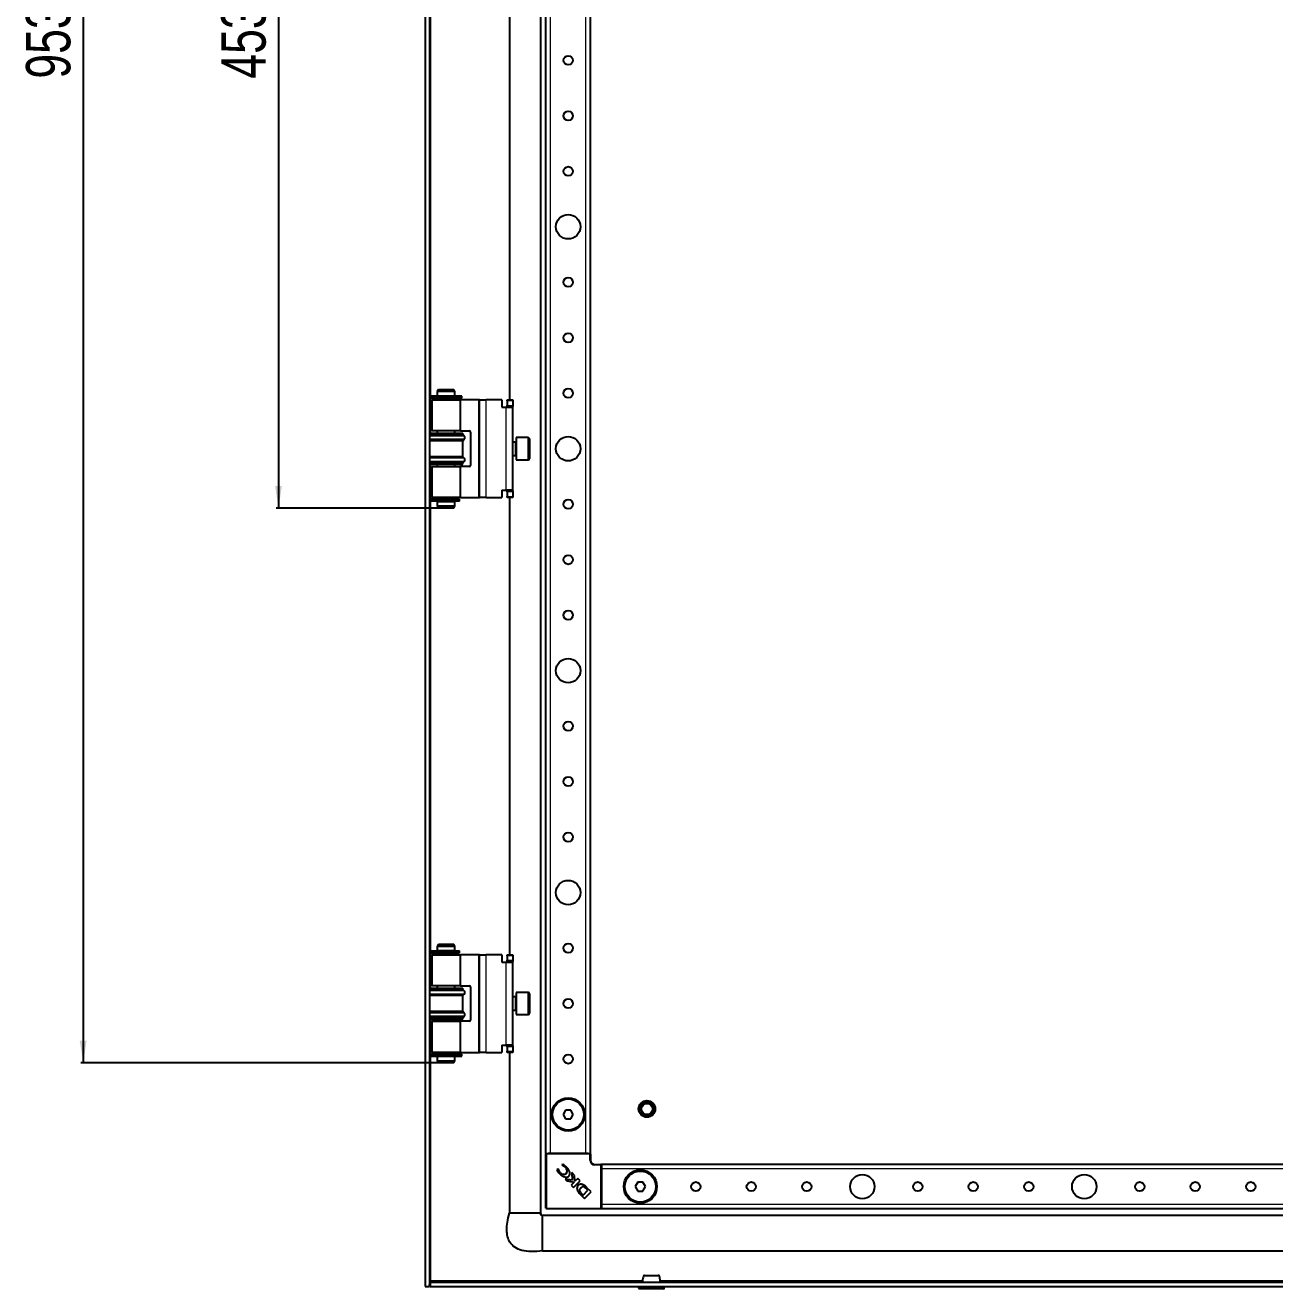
# Model space of a CAD drawing. Header units: millimetres. Extents: x -542 to 1728, y -422 to 1043.
# Drawn here: x 606 to 1169, y -265 to 304 of the extents above; entities that cross this region are included whole.
import ezdxf

# ---------------------------------------------------------------- set-up
doc = ezdxf.new("R2010")
doc.units = ezdxf.units.MM
doc.layers.add('FORMAT', color=7, linetype='Continuous')
doc.styles.add('SLDTEXTSTYLE0', font='TXT', dxfattribs={"width": 0.75})
doc.dimstyles.new('SLDDIMSTYLE0', dxfattribs={"dimtxt": 20, "dimasz": 10, "dimexe": 0, "dimexo": 0.0625, "dimgap": 5, "dimtad": 2, "dimdec": 1, "dimrnd": 1e-09, "dimzin": 12, "dimdsep": 46, "dimtxsty": 'SLDTEXTSTYLE0', "dimsah": 1, "dimcen": 0.09, "dimadec": 0, "dimazin": 3, "dimtfac": 1, "dimtofl": 0, "dimtmove": 0, "dimatfit": 3, "dimfxl": 0, "dimfrac": 2, "dimtolj": 1, "dimtzin": 12, "dimarcsym": 0})

# ---------------------------------------------------------------- blocks, each defined once
blk = doc.blocks.new('_D_7')
at = {"layer": 'FORMAT'}
for p, q in [((792.18, 790.38), (631.1, 790.38)), ((632.1, 790.38), (632.1, -163.12)), ((792.18, -163.12), (631.1, -163.12))]:
    blk.add_line(p, q, dxfattribs=at)
for points in [[(632.1, 790.38), (630.57, 780.38), (633.64, 780.38)], [(632.1, -163.12), (633.64, -153.12), (630.57, -153.12)]]:
    blk.add_solid(points, dxfattribs=at)
at = {"layer": 'FORMAT', "insert": (606.32, 280.38), "char_height": 20, "attachment_point": 1, "rotation": 90, "style": 'SLDTEXTSTYLE0'}
blk.add_mtext('953,5', dxfattribs=at)
blk = doc.blocks.new('_D_9')
at = {"layer": 'FORMAT'}
for p, q in [((792.18, 540.38), (719.1, 540.38)), ((720.1, 540.38), (720.1, 86.88)), ((792.18, 86.88), (719.1, 86.88))]:
    blk.add_line(p, q, dxfattribs=at)
for points in [[(720.1, 540.38), (718.57, 530.38), (721.64, 530.38)], [(720.1, 86.88), (721.64, 96.88), (718.57, 96.88)]]:
    blk.add_solid(points, dxfattribs=at)
at = {"layer": 'FORMAT', "insert": (694.32, 280.38), "char_height": 20, "attachment_point": 1, "rotation": 90, "style": 'SLDTEXTSTYLE0'}
blk.add_mtext('453,5', dxfattribs=at)

msp = doc.modelspace()

# ---------------------------------------------------------------- linework, layer by layer
at = {"color": 7, "linetype": 'Continuous', "lineweight": 25}
for p, q in [((786.11, 891.13), (786.11, -263.87)), ((788.11, 891.13), (788.11, -263.87)), ((838.11, 858.13), (838.11, -230.87)), ((840.61, -203.87), (840.61, 831.13)), ((860.61, -203.87), (860.61, 831.13)), ((824.11, 491.63), (824.11, 135.63)), ((788.46, 137.33), (788.46, 136.43)), ((802.76, 137.33), (788.46, 137.33)), ((792.19, 140.38), (791.61, 139.38)), ((791.61, 139.38), (791.61, 137.38)), ((799.61, 139.38), (791.61, 139.38)), ((791.61, 137.38), (799.61, 137.38)), ((792.11, 137.38), (792.11, 137.33)), ((792.19, 140.38), (799.03, 140.38)), ((799.61, 139.38), (799.03, 140.38)), ((799.11, 137.33), (799.11, 137.38)), ((799.61, 137.38), (799.61, 139.38)), ((802.76, 136.43), (802.76, 137.33)), ((802.76, 136.43), (788.46, 136.43)), ((789.16, 135.63), (789.16, 121.63)), ((789.16, 135.63), (802.06, 135.63)), ((791.61, 136.38), (791.61, 135.63)), ((791.61, 136.38), (799.61, 136.38)), ((792.11, 136.43), (792.11, 136.38)), ((799.11, 136.38), (799.11, 136.43)), ((799.61, 135.63), (799.61, 136.38)), ((802.06, 121.63), (802.06, 135.63)), ((810.16, 135.63), (802.06, 135.63)), ((810.66, 135.63), (810.16, 135.63)), ((810.66, 91.63), (810.66, 135.63)), ((810.66, 135.63), (813.66, 135.63)), ((820.66, 135.63), (813.66, 135.63)), ((820.66, 135.63), (820.66, 132.33)), ((820.66, 132.33), (822.66, 132.33)), ((822.66, 132.33), (825.66, 132.33)), ((823.16, 135.63), (825.66, 135.63)), ((823.16, 135.13), (823.16, 135.63)), ((823.16, 135.13), (823.16, 133.13)), ((823.16, 132.63), (823.16, 133.13)), ((825.66, 132.63), (823.16, 132.63)), ((823.16, 132.63), (823.16, 132.33)), ((825.66, 135.63), (825.66, 135.13)), ((825.66, 135.13), (825.66, 133.13)), ((825.66, 133.13), (825.66, 132.63)), ((825.66, 132.33), (825.66, 132.63)), ((825.66, 94.93), (825.66, 132.33)), ((788.11, 120.63), (803.11, 120.63)), ((803.11, 120.03), (788.11, 120.03)), ((802.06, 121.63), (789.16, 121.63)), ((791.61, 121.63), (791.61, 120.63)), ((799.61, 120.63), (799.61, 121.63)), ((802.06, 121.63), (806.16, 121.63)), ((803.11, 120.03), (803.11, 120.63)), ((803.81, 119.34), (803.11, 120.03)), ((806.66, 121.13), (806.66, 106.13)), ((803.11, 117.22), (788.11, 117.22)), ((803.11, 117.22), (803.81, 117.91)), ((803.11, 110.03), (803.11, 117.22)), ((826.91, 116.63), (825.66, 116.63)), ((832.56, 118.63), (827.16, 118.63)), ((827.16, 118.63), (827.16, 109.31)), ((833.16, 118.03), (833.16, 109.83)), ((803.11, 110.03), (788.11, 110.03)), ((803.81, 109.34), (803.11, 110.03)), ((825.66, 110.63), (826.91, 110.63)), ((827.16, 109.31), (827.16, 108.63)), ((827.16, 108.63), (832.56, 108.63)), ((833.16, 109.83), (833.16, 109.23)), ((803.11, 107.23), (788.11, 107.23)), ((788.11, 106.63), (803.11, 106.63)), ((789.16, 105.63), (789.16, 91.63)), ((789.16, 105.63), (802.06, 105.63)), ((791.61, 106.63), (791.61, 105.63)), ((799.61, 105.63), (799.61, 106.63)), ((802.06, 91.63), (802.06, 105.63)), ((806.16, 105.63), (802.06, 105.63)), ((803.11, 107.23), (803.81, 107.91)), ((803.11, 106.63), (803.11, 107.23)), ((802.06, 91.63), (789.16, 91.63)), ((791.61, 91.63), (791.61, 90.88)), ((799.61, 90.88), (799.61, 91.63)), ((802.06, 91.63), (810.16, 91.63)), ((810.16, 91.63), (810.66, 91.63)), ((813.66, 91.63), (810.66, 91.63)), ((813.66, 91.63), (820.66, 91.63)), ((820.66, 94.93), (822.66, 94.93)), ((820.66, 94.93), (820.66, 91.63)), ((825.66, 94.93), (822.66, 94.93)), ((823.16, 94.93), (823.16, 94.63)), ((823.16, 94.63), (825.66, 94.63)), ((823.16, 94.13), (823.16, 94.63)), ((823.16, 94.13), (823.16, 92.13)), ((823.16, 91.63), (823.16, 92.13)), ((825.66, 91.63), (823.16, 91.63)), ((824.11, 91.63), (824.11, -114.37)), ((825.66, 94.63), (825.66, 94.93)), ((825.66, 94.63), (825.66, 94.13)), ((825.66, 94.13), (825.66, 92.13)), ((825.66, 92.13), (825.66, 91.63)), ((788.46, 90.83), (788.46, 89.93)), ((801.35, 90.83), (788.46, 90.83)), ((801.35, 89.93), (788.46, 89.93)), ((791.61, 90.88), (799.61, 90.88)), ((791.61, 89.88), (791.61, 87.88)), ((791.61, 89.88), (799.61, 89.88)), ((791.61, 87.88), (792.19, 86.88)), ((791.61, 87.88), (796.37, 87.88)), ((792.11, 90.88), (792.11, 90.83)), ((792.11, 89.93), (792.11, 89.88)), ((796.26, 86.88), (792.19, 86.88)), ((799.03, 86.88), (796.26, 86.88)), ((796.37, 87.88), (799.61, 87.88)), ((799.03, 86.88), (799.61, 87.88)), ((799.11, 90.83), (799.11, 90.88)), ((799.11, 89.88), (799.11, 89.93)), ((799.61, 87.88), (799.61, 89.88)), ((801.44, 90.83), (801.35, 90.83)), ((801.44, 89.93), (801.35, 89.93)), ((801.44, 89.93), (801.44, 90.83)), ((801.64, 90.83), (801.44, 90.83)), ((801.64, 89.93), (801.44, 89.93)), ((801.64, 89.93), (801.64, 90.83)), ((788.46, -112.67), (788.46, -113.57)), ((788.46, -112.67), (801.35, -112.67)), ((788.46, -113.57), (801.35, -113.57)), ((792.19, -109.62), (791.61, -110.62)), ((791.61, -110.62), (791.61, -112.62)), ((799.61, -110.62), (791.61, -110.62)), ((796.37, -112.62), (791.61, -112.62)), ((791.61, -113.62), (791.61, -114.37)), ((796.37, -113.62), (791.61, -113.62)), ((792.11, -112.62), (792.11, -112.67)), ((792.11, -113.57), (792.11, -113.62)), ((792.19, -109.62), (799.03, -109.62)), ((799.61, -112.62), (796.37, -112.62)), ((799.61, -113.62), (796.37, -113.62)), ((799.61, -110.62), (799.03, -109.62)), ((799.11, -112.67), (799.11, -112.62)), ((799.11, -113.62), (799.11, -113.57)), ((799.61, -112.62), (799.61, -110.62)), ((799.61, -114.37), (799.61, -113.62)), ((801.35, -112.67), (801.44, -112.67)), ((801.35, -113.57), (801.44, -113.57)), ((801.44, -113.57), (801.44, -112.67)), ((801.44, -112.67), (801.64, -112.67)), ((801.44, -113.57), (801.64, -113.57)), ((801.64, -113.57), (801.64, -112.67)), ((789.16, -114.37), (789.16, -128.37)), ((789.16, -114.37), (802.06, -114.37)), ((802.06, -128.37), (802.06, -114.37)), ((810.16, -114.37), (802.06, -114.37)), ((810.66, -114.37), (810.16, -114.37)), ((810.66, -114.37), (813.66, -114.37)), ((810.66, -158.37), (810.66, -114.37)), ((820.66, -114.37), (813.66, -114.37)), ((820.66, -114.37), (820.66, -117.67)), ((820.66, -117.67), (822.66, -117.67)), ((822.66, -117.67), (825.66, -117.67)), ((823.16, -114.37), (825.66, -114.37)), ((823.16, -114.87), (823.16, -114.37)), ((823.16, -114.87), (823.16, -116.87)), ((823.16, -117.37), (823.16, -116.87)), ((825.66, -117.37), (823.16, -117.37)), ((823.16, -117.37), (823.16, -117.67)), ((825.66, -114.37), (825.66, -114.87)), ((825.66, -114.87), (825.66, -116.87)), ((825.66, -116.87), (825.66, -117.37)), ((825.66, -117.67), (825.66, -117.37)), ((825.66, -155.07), (825.66, -117.67)), ((788.11, -129.37), (803.11, -129.37)), ((803.11, -129.97), (788.11, -129.97)), ((802.06, -128.37), (789.16, -128.37)), ((791.61, -128.37), (791.61, -129.37)), ((799.61, -129.37), (799.61, -128.37)), ((802.06, -128.37), (806.16, -128.37)), ((803.11, -129.97), (803.11, -129.37)), ((803.81, -130.66), (803.11, -129.97)), ((806.66, -128.87), (806.66, -143.87)), ((803.11, -132.78), (788.11, -132.78)), ((803.11, -132.78), (803.81, -132.09)), ((803.11, -139.97), (803.11, -132.78)), ((826.91, -133.37), (825.66, -133.37)), ((832.56, -131.37), (827.16, -131.37)), ((827.16, -131.37), (827.16, -141.37)), ((833.16, -131.97), (833.16, -140.77)), ((803.11, -139.97), (788.11, -139.97)), ((803.81, -140.66), (803.11, -139.97)), ((803.11, -142.77), (803.81, -142.09)), ((825.66, -139.37), (826.91, -139.37)), ((827.16, -141.37), (832.56, -141.37)), ((803.11, -142.77), (788.11, -142.77)), ((788.11, -143.37), (803.11, -143.37)), ((789.16, -144.37), (789.16, -158.37)), ((789.16, -144.37), (802.06, -144.37)), ((791.61, -143.37), (791.61, -144.37)), ((799.61, -144.37), (799.61, -143.37)), ((802.06, -158.37), (802.06, -144.37)), ((806.16, -144.37), (802.06, -144.37)), ((803.11, -143.37), (803.11, -142.77)), ((788.46, -159.17), (788.46, -160.07)), ((788.46, -159.17), (802.76, -159.17)), ((802.06, -158.37), (789.16, -158.37)), ((791.61, -158.37), (791.61, -159.12)), ((796.37, -159.12), (791.61, -159.12)), ((792.11, -159.12), (792.11, -159.17)), ((799.61, -159.12), (796.37, -159.12)), ((799.11, -159.17), (799.11, -159.12)), ((799.61, -159.12), (799.61, -158.37)), ((802.06, -158.37), (810.16, -158.37)), ((802.76, -160.07), (802.76, -159.17)), ((810.16, -158.37), (810.66, -158.37)), ((813.66, -158.37), (810.66, -158.37)), ((813.66, -158.37), (820.66, -158.37)), ((820.66, -155.07), (822.66, -155.07)), ((820.66, -155.07), (820.66, -158.37)), ((825.66, -155.07), (822.66, -155.07)), ((823.16, -155.07), (823.16, -155.37)), ((823.16, -155.37), (825.66, -155.37)), ((823.16, -155.87), (823.16, -155.37)), ((823.16, -155.87), (823.16, -157.87)), ((823.16, -158.37), (823.16, -157.87)), ((825.66, -158.37), (823.16, -158.37)), ((824.11, -158.37), (824.11, -230.87)), ((825.66, -155.37), (825.66, -155.07)), ((825.66, -155.37), (825.66, -155.87)), ((825.66, -155.87), (825.66, -157.87)), ((825.66, -157.87), (825.66, -158.37)), ((788.46, -160.07), (802.76, -160.07)), ((791.61, -160.12), (791.61, -162.12)), ((796.37, -160.12), (791.61, -160.12)), ((791.61, -162.12), (792.19, -163.12)), ((791.61, -162.12), (796.37, -162.12)), ((792.11, -160.07), (792.11, -160.12)), ((796.26, -163.12), (792.19, -163.12)), ((799.03, -163.12), (796.26, -163.12)), ((799.61, -160.12), (796.37, -160.12)), ((796.37, -162.12), (799.61, -162.12)), ((799.03, -163.12), (799.61, -162.12)), ((799.11, -160.12), (799.11, -160.07)), ((799.61, -162.12), (799.61, -160.12)), ((849.45, -184.37), (848.3, -186.37)), ((848.3, -186.37), (849.45, -188.37)), ((851.76, -184.37), (849.45, -184.37)), ((852.92, -186.37), (851.76, -184.37)), ((851.76, -188.37), (852.92, -186.37)), ((849.45, -188.37), (851.76, -188.37)), ((840.91, -203.87), (840.61, -203.87)), ((840.61, -228.57), (840.61, -204.17)), ((840.91, -203.87), (841.56, -203.87)), ((842.61, -203.87), (841.56, -203.87)), ((858.61, -203.87), (842.61, -203.87)), ((859.66, -203.87), (858.61, -203.87)), ((859.66, -203.87), (860.31, -203.87)), ((860.61, -203.87), (860.31, -203.87)), ((860.61, -204.17), (860.61, -206.87)), ((848.24, -208.88), (847.72, -209.12)), ((847.72, -209.12), (847.83, -209.23)), ((862.61, -208.87), (865.31, -208.87)), ((1445.61, -208.87), (865.61, -208.87)), ((865.61, -208.87), (865.61, -209.17)), ((865.61, -209.17), (865.61, -209.82)), ((865.61, -209.82), (865.61, -210.87)), ((846.15, -210.94), (845.47, -211.27)), ((846.29, -211.07), (846.15, -210.94)), ((849.28, -215.5), (850.07, -216.3)), ((852.38, -215.98), (849.28, -215.5)), ((850.07, -216.3), (853.34, -216.79)), ((852.2, -212.5), (852.38, -215.98)), ((853.48, -213.79), (852.2, -212.5)), ((853, -219.22), (855.96, -216.26)), ((853.66, -216.45), (853.48, -213.79)), ((854.9, -215.21), (853.66, -216.45)), ((855.96, -216.26), (854.9, -215.21)), ((865.61, -210.87), (865.61, -226.87)), ((853.34, -216.79), (851.95, -218.18)), ((851.95, -218.18), (853, -219.22)), ((856.56, -221.98), (857.3, -222.7)), ((857.3, -222.7), (859.48, -220.52)), ((858, -224.23), (860.96, -221.27)), ((859.48, -220.52), (858.8, -219.86)), ((859.07, -219.38), (859.05, -219.36)), ((860.96, -221.27), (859.07, -219.38)), ((881.95, -216.87), (880.8, -218.87)), ((880.8, -218.87), (881.95, -220.87)), ((884.26, -216.87), (881.95, -216.87)), ((881.95, -220.87), (884.26, -220.87)), ((885.42, -218.87), (884.26, -216.87)), ((884.26, -220.87), (885.42, -218.87)), ((856.01, -222.24), (858, -224.23)), ((865.61, -226.87), (865.61, -227.93)), ((1445.61, -231.87), (839.11, -231.87)), ((865.31, -228.87), (840.91, -228.87)), ((865.61, -227.93), (865.61, -228.57)), ((865.61, -228.57), (865.61, -228.87)), ((1445.61, -228.87), (865.61, -228.87)), ((839.11, -247.87), (1527.11, -247.87)), ((788.41, -261.87), (1577.81, -261.87)), ((788.41, -261.87), (788.41, -263.87)), ((788.51, -261.87), (788.71, -261.27)), ((786.11, -263.87), (788.11, -263.87)), ((788.41, -263.87), (1577.81, -263.87)), ((882.36, -263.87), (882.36, -264.62)), ((885.1, -264.87), (882.61, -264.87)), ((893.61, -264.87), (885.1, -264.87)), ((893.86, -264.62), (893.86, -263.87))]:
    msp.add_line(p, q, dxfattribs=at)
at = {"color": 8, "linetype": 'Continuous', "lineweight": 18}
for p, q in [((842.61, -203.87), (842.61, 831.13)), ((858.61, -203.87), (858.61, 831.13)), ((788.71, 137.33), (788.71, 489.93)), ((788.71, 120.63), (788.71, 136.43)), ((810.16, 135.63), (810.16, 91.63)), ((813.66, 91.63), (813.66, 135.63)), ((822.66, 94.93), (822.66, 132.33)), ((825.66, 135.13), (823.16, 135.13)), ((823.16, 133.13), (825.66, 133.13)), ((803.81, 119.34), (788.11, 119.34)), ((803.81, 117.91), (788.11, 117.91)), ((826.91, 110.63), (826.91, 116.63)), ((832.56, 109.31), (832.56, 118.63)), ((803.81, 109.34), (788.11, 109.34)), ((832.56, 108.63), (832.56, 109.31)), ((803.81, 107.91), (788.11, 107.91)), ((788.71, 90.83), (788.71, 106.63)), ((825.66, 94.13), (823.16, 94.13)), ((823.16, 92.13), (825.66, 92.13)), ((788.71, -112.67), (788.71, 89.93)), ((801.35, 89.93), (801.35, 90.83)), ((788.71, -129.37), (788.71, -113.57)), ((801.35, -112.67), (801.35, -113.57)), ((810.16, -114.37), (810.16, -158.37)), ((813.66, -158.37), (813.66, -114.37)), ((822.66, -155.07), (822.66, -117.67)), ((825.66, -114.87), (823.16, -114.87)), ((823.16, -116.87), (825.66, -116.87)), ((803.81, -130.66), (788.11, -130.66)), ((803.81, -132.09), (788.11, -132.09)), ((826.91, -133.78), (826.91, -133.37)), ((826.91, -139.37), (826.91, -133.78)), ((832.56, -141.37), (832.56, -131.37)), ((803.81, -140.66), (788.11, -140.66)), ((803.81, -142.09), (788.11, -142.09)), ((788.71, -159.17), (788.71, -143.37)), ((825.66, -155.87), (823.16, -155.87)), ((823.16, -157.87), (825.66, -157.87)), ((788.71, -261.27), (788.71, -160.07)), ((840.61, -204.17), (840.91, -204.17)), ((840.91, -203.87), (840.91, -204.17)), ((840.91, -204.17), (840.91, -228.57)), ((860.31, -204.17), (840.91, -204.17)), ((860.31, -203.87), (860.31, -204.17)), ((860.31, -206.87), (860.31, -204.17)), ((860.31, -204.17), (860.61, -204.17)), ((860.61, -206.87), (860.31, -206.87)), ((862.61, -208.87), (862.61, -209.17)), ((865.31, -209.17), (862.61, -209.17)), ((865.31, -208.87), (865.31, -209.17)), ((865.31, -228.57), (865.31, -209.17)), ((865.31, -209.17), (865.61, -209.17)), ((1445.61, -210.87), (865.61, -210.87)), ((1445.61, -226.87), (865.61, -226.87)), ((840.91, -228.57), (840.61, -228.57)), ((840.91, -228.57), (865.31, -228.57)), ((840.91, -228.57), (840.91, -228.87)), ((865.31, -228.57), (865.31, -228.87)), ((865.31, -228.57), (865.61, -228.57)), ((884.14, -261.27), (788.71, -261.27)), ((1474.14, -261.27), (892.08, -261.27)), ((882.36, -264.62), (884.96, -264.62)), ((884.96, -264.62), (893.86, -264.62))]:
    msp.add_line(p, q, dxfattribs=at)
at = {"color": 7, "linetype": 'Continuous', "lineweight": 25}
for centre, radius in [((850.61, 288.63), 2.1), ((850.61, 263.63), 2.1), ((850.61, 238.63), 2.1), ((850.61, 213.63), 5.5), ((850.61, 188.63), 2.1), ((850.61, 163.63), 2.1), ((850.61, 138.63), 2.1), ((850.61, 113.63), 5.5), ((850.61, 88.63), 2.1), ((850.61, 63.63), 2.1), ((850.61, 38.63), 2.1), ((850.61, 13.63), 5.5), ((850.61, -11.37), 2.1), ((850.61, -36.37), 2.1), ((850.61, -61.37), 2.1), ((850.61, -86.37), 5.5), ((850.61, -111.37), 2.1), ((850.61, -136.37), 2.1), ((850.61, -161.37), 2.1), ((850.61, -186.37), 7.5), ((850.61, -186.37), 7), ((886.11, -183.87), 3.75), ((886.11, -183.87), 3), ((886.11, -183.87), 2.5), ((883.11, -218.87), 7.5), ((883.11, -218.87), 7), ((983.11, -218.87), 5.5), ((1083.11, -218.87), 5.5), ((908.11, -218.87), 2.1), ((933.11, -218.87), 2.1), ((958.11, -218.87), 2.1), ((1008.11, -218.87), 2.1), ((1033.11, -218.87), 2.1), ((1058.11, -218.87), 2.1), ((1108.11, -218.87), 2.1), ((1133.11, -218.87), 2.1), ((1158.11, -218.87), 2.1)]:
    msp.add_circle(centre, radius, dxfattribs=at)
for centre, radius, start, end in [((806.16, 121.13), 0.5, 0, 90), ((803.11, 118.63), 1, 314.427, 45.573), ((826.91, 116.88), 0.25, 270, 0), ((832.56, 118.03), 0.6, 0, 90), ((803.11, 108.63), 1, 314.427, 45.573), ((826.91, 110.38), 0.25, 360, 90), ((832.56, 109.23), 0.6, 270, 360), ((806.16, 106.13), 0.5, 270, 0), ((803.11, -131.37), 1, 314.427, 45.573), ((806.16, -128.87), 0.5, 0, 90), ((826.91, -133.12), 0.25, 270, 0), ((832.56, -131.97), 0.6, 0, 90), ((803.11, -141.37), 1, 314.427, 45.573), ((826.91, -139.62), 0.25, 360, 90), ((832.56, -140.77), 0.6, 270, 360), ((806.16, -143.87), 0.5, 270, 0), ((840.91, -204.17), 0.3, 90, 180), ((860.31, -204.17), 0.3, 0, 90), ((848.2, -211.8), 1.94, 323.3097, 52.3464), ((862.61, -206.87), 2, 180, 270), ((865.31, -209.17), 0.3, 0, 90), ((848.61, -211.36), 1.97, 218.454, 305.887), ((859.22, -218.58), 4.87, 200.3445, 228.7777), ((861.03, -217.8), 6.12, 216.9888, 223.0744), ((840.91, -228.57), 0.3, 180, 270), ((865.31, -228.57), 0.3, 270, 0), ((885, -259.37), 0.5, 89.9637, 164.834), ((891.22, -259.37), 0.5, 15.2465, 90.046), ((882.61, -264.62), 0.25, 180, 270), ((893.61, -264.62), 0.25, 270, 0)]:
    msp.add_arc(centre, radius, start, end, dxfattribs=at)
at = {"color": 8, "linetype": 'Continuous', "lineweight": 18}
msp.add_arc((862.61, -206.87), 2.3, 180, 270, dxfattribs=at)
at = {"color": 7, "linetype": 'Continuous', "lineweight": 25}
for points, knots in [([(847.83, -209.23), (848.15, -209.38), (848.72, -209.64), (849.18, -210.07), (849.39, -210.26)], [0, 0, 0, 0, 0.547643, 1, 1, 1, 1]), ([(849.75, -209.98), (849.48, -209.73), (849.02, -209.31), (848.47, -209), (848.24, -208.88)], [0, 0, 0, 0, 0.577653, 1, 1, 1, 1]), ([(850.87, -214.21), (851.01, -214.05), (851.29, -213.71), (851.45, -213.02), (851.32, -212.14), (850.76, -211.06), (850.12, -210.38), (849.75, -209.98)], [0, 0, 0, 0, 0.130532, 0.266031, 0.423997, 0.666819, 1, 1, 1, 1]), ([(845.47, -211.27), (845.65, -211.61), (845.99, -212.24), (846.48, -212.76), (846.7, -213)], [0, 0, 0, 0, 0.5368, 1, 1, 1, 1]), ([(847.06, -212.59), (846.84, -212.33), (846.47, -211.88), (846.34, -211.31), (846.29, -211.07)], [0, 0, 0, 0, 0.579608, 1, 1, 1, 1]), ([(846.7, -213), (847.08, -213.33), (847.77, -213.95), (848.94, -214.5), (849.88, -214.64), (850.52, -214.48), (850.76, -214.3), (850.87, -214.21)], [0, 0, 0, 0, 0.315674, 0.58952, 0.813199, 0.909026, 1, 1, 1, 1]), ([(857.72, -218.22), (857.52, -218.12), (857.13, -217.91), (856.5, -217.79), (855.9, -217.83), (855.37, -218.03), (854.93, -218.39), (854.64, -218.91), (854.53, -219.56), (854.61, -220.02), (854.66, -220.27)], [0, 0, 0, 0, 0.138091, 0.265455, 0.384013, 0.496103, 0.605759, 0.71979, 0.847662, 1, 1, 1, 1]), ([(856.23, -219.5), (856.13, -219.59), (855.97, -219.77), (855.79, -220.05), (855.7, -220.32), (855.69, -220.65), (855.85, -221.05), (856.04, -221.33), (856.14, -221.49)], [0, 0, 0, 0, 0.176808, 0.319231, 0.43938, 0.552395, 0.749205, 1, 1, 1, 1]), ([(858.8, -219.86), (858.6, -219.67), (858.24, -219.32), (857.7, -219), (857.25, -218.94), (856.91, -219.01), (856.55, -219.19), (856.34, -219.39), (856.23, -219.5)], [0, 0, 0, 0, 0.274676, 0.503042, 0.607381, 0.716579, 0.843412, 1, 1, 1, 1]), ([(858.57, -218.9), (858.42, -218.77), (858.15, -218.52), (857.86, -218.32), (857.72, -218.22)], [0, 0, 0, 0, 0.55183, 1, 1, 1, 1]), ([(859.05, -219.36), (858.98, -219.28), (858.82, -219.13), (858.65, -218.98), (858.57, -218.9)], [0, 0, 0, 0, 0.486421, 1, 1, 1, 1]), ([(839.11, -247.87), (837.38, -248.04), (834.24, -248.35), (829.92, -247.83), (826.48, -246.41), (824.27, -244.09), (823.18, -241.32), (822.86, -238.27), (823.16, -234.71), (823.78, -232.22), (824.11, -230.87)], [0, 0, 0, 0, 0.176713, 0.320911, 0.440308, 0.54837, 0.6374, 0.738878, 0.858543, 1, 1, 1, 1]), ([(837.99, -230.87), (837.96, -230.87), (837.88, -230.87), (837.43, -230.87), (837.13, -230.87)], [0, 0, 0, 0, 0.350861, 1, 1, 1, 1]), ([(839.11, -232.04), (839.01, -232.02), (838.87, -232.01), (838.71, -231.94), (838.63, -231.88), (838.57, -231.81), (838.53, -231.74), (838.5, -231.67), (838.44, -231.5), (838.27, -231.41), (838.12, -231.19), (838.09, -230.99), (838.07, -230.87)], [0, 0, 0, 0, 0.146823, 0.202041, 0.247643, 0.28691, 0.323569, 0.360785, 0.40083, 0.628513, 0.79432, 1, 1, 1, 1]), ([(838.11, -230.87), (838.26, -231.1), (838.53, -231.5), (838.93, -231.76), (839.11, -231.87)], [0, 0, 0, 0, 0.5615605, 1, 1, 1, 1]), ([(839.11, -247.87), (839.11, -247.75), (839.11, -247.51), (839.11, -245.66), (839.11, -243.02), (839.11, -239.88), (839.11, -236.72), (839.11, -234.11), (839.11, -232.49), (839.11, -232.27), (839.11, -232.2)], [0, 0, 0, 0, 0.1338561, 0.2677122, 0.4015683, 0.5354244, 0.6692805, 0.8031366, 0.9369927, 1, 1, 1, 1]), ([(788.71, -261.27), (788.66, -261.43), (788.61, -261.59), (788.51, -261.81), (788.46, -261.87), (788.41, -261.87)], [0, 0, 0, 0, 0.5, 0.5, 1, 1, 1, 1]), ([(884.52, -259.22), (884.33, -259.96), (884.11, -260.83), (884.09, -261.74), (884.09, -261.87)], [0, 0, 0, 0, 0.85815, 1, 1, 1, 1]), ([(885.04, -258.87), (885.02, -258.87), (884.98, -258.87), (885.26, -258.87), (885.78, -258.87), (886.5, -258.87), (887.35, -258.87), (888.41, -258.87), (889.44, -258.87), (890.32, -258.87), (890.93, -258.87), (891.23, -258.87), (891.19, -258.87), (891.18, -258.87)], [0, 0, 0, 0, 0.03384, 0.141254, 0.248698, 0.315774, 0.423314, 0.530846, 0.63821, 0.745706, 0.853372, 0.960917, 1, 1, 1, 1]), ([(892.13, -261.87), (892.13, -261.74), (892.11, -260.83), (891.89, -259.96), (891.7, -259.22)], [0, 0, 0, 0, 0.1418495, 1, 1, 1, 1]), ([(788.11, -263.87), (788.14, -263.44), (788.17, -262.88), (788.36, -262.32), (788.41, -262.19)], [0, 0, 0, 0, 0.773459, 1, 1, 1, 1])]:
    msp.add_open_spline(points, degree=3, knots=knots, dxfattribs=at)
for points in [[(825.09, -230.87), (824.8, -230.87), (824.24, -230.87), (824.15, -230.87), (824.11, -230.87)], [(827.54, -230.87), (827.05, -230.87), (826.08, -230.87), (825.42, -230.87), (825.09, -230.87)], [(831.11, -230.87), (830.48, -230.87), (829.23, -230.87), (828.1, -230.87), (827.54, -230.87)], [(834.68, -230.87), (834.12, -230.87), (832.99, -230.87), (831.74, -230.87), (831.11, -230.87)], [(837.13, -230.87), (836.8, -230.87), (836.14, -230.87), (835.16, -230.87), (834.68, -230.87)]]:
    msp.add_open_spline(points, degree=3, dxfattribs=at)
at = {"color": 8, "linetype": 'Continuous', "lineweight": 18}
msp.add_open_spline([(891.66, -259.25), (891.67, -259.25), (891.72, -259.25), (891.37, -259.25), (890.67, -259.25), (889.65, -259.25), (888.46, -259.25), (887.23, -259.25), (886.25, -259.25), (885.42, -259.25), (884.82, -259.25), (884.49, -259.25), (884.54, -259.25), (884.56, -259.25)], degree=3, knots=[0, 0, 0, 0, 0.038891, 0.14638, 0.253973, 0.361383, 0.468681, 0.576165, 0.683665, 0.750707, 0.858068, 0.965424, 1, 1, 1, 1], dxfattribs=at)

# ---------------------------------------------------------------- dimensions: what is measured, and where the dimension line sits
at = {"layer": 'FORMAT'}
for base, p1, p2, picture, middle in [((632.1, -163.12), (792.19, 790.38), (792.19, -163.12), '_D_7', (632.1, 313.63)), ((720.1, 86.88), (792.19, 540.38), (792.19, 86.88), '_D_9', (720.1, 313.63))]:
    dim = msp.add_linear_dim(base=base, p1=p1, p2=p2, angle=90, dimstyle='SLDDIMSTYLE0', dxfattribs=at)
    dim.commit()
    dim.dimension.update_dxf_attribs({"geometry": picture, "text_midpoint": middle, "dimtype": 160})

doc.saveas('drawing.dxf')
